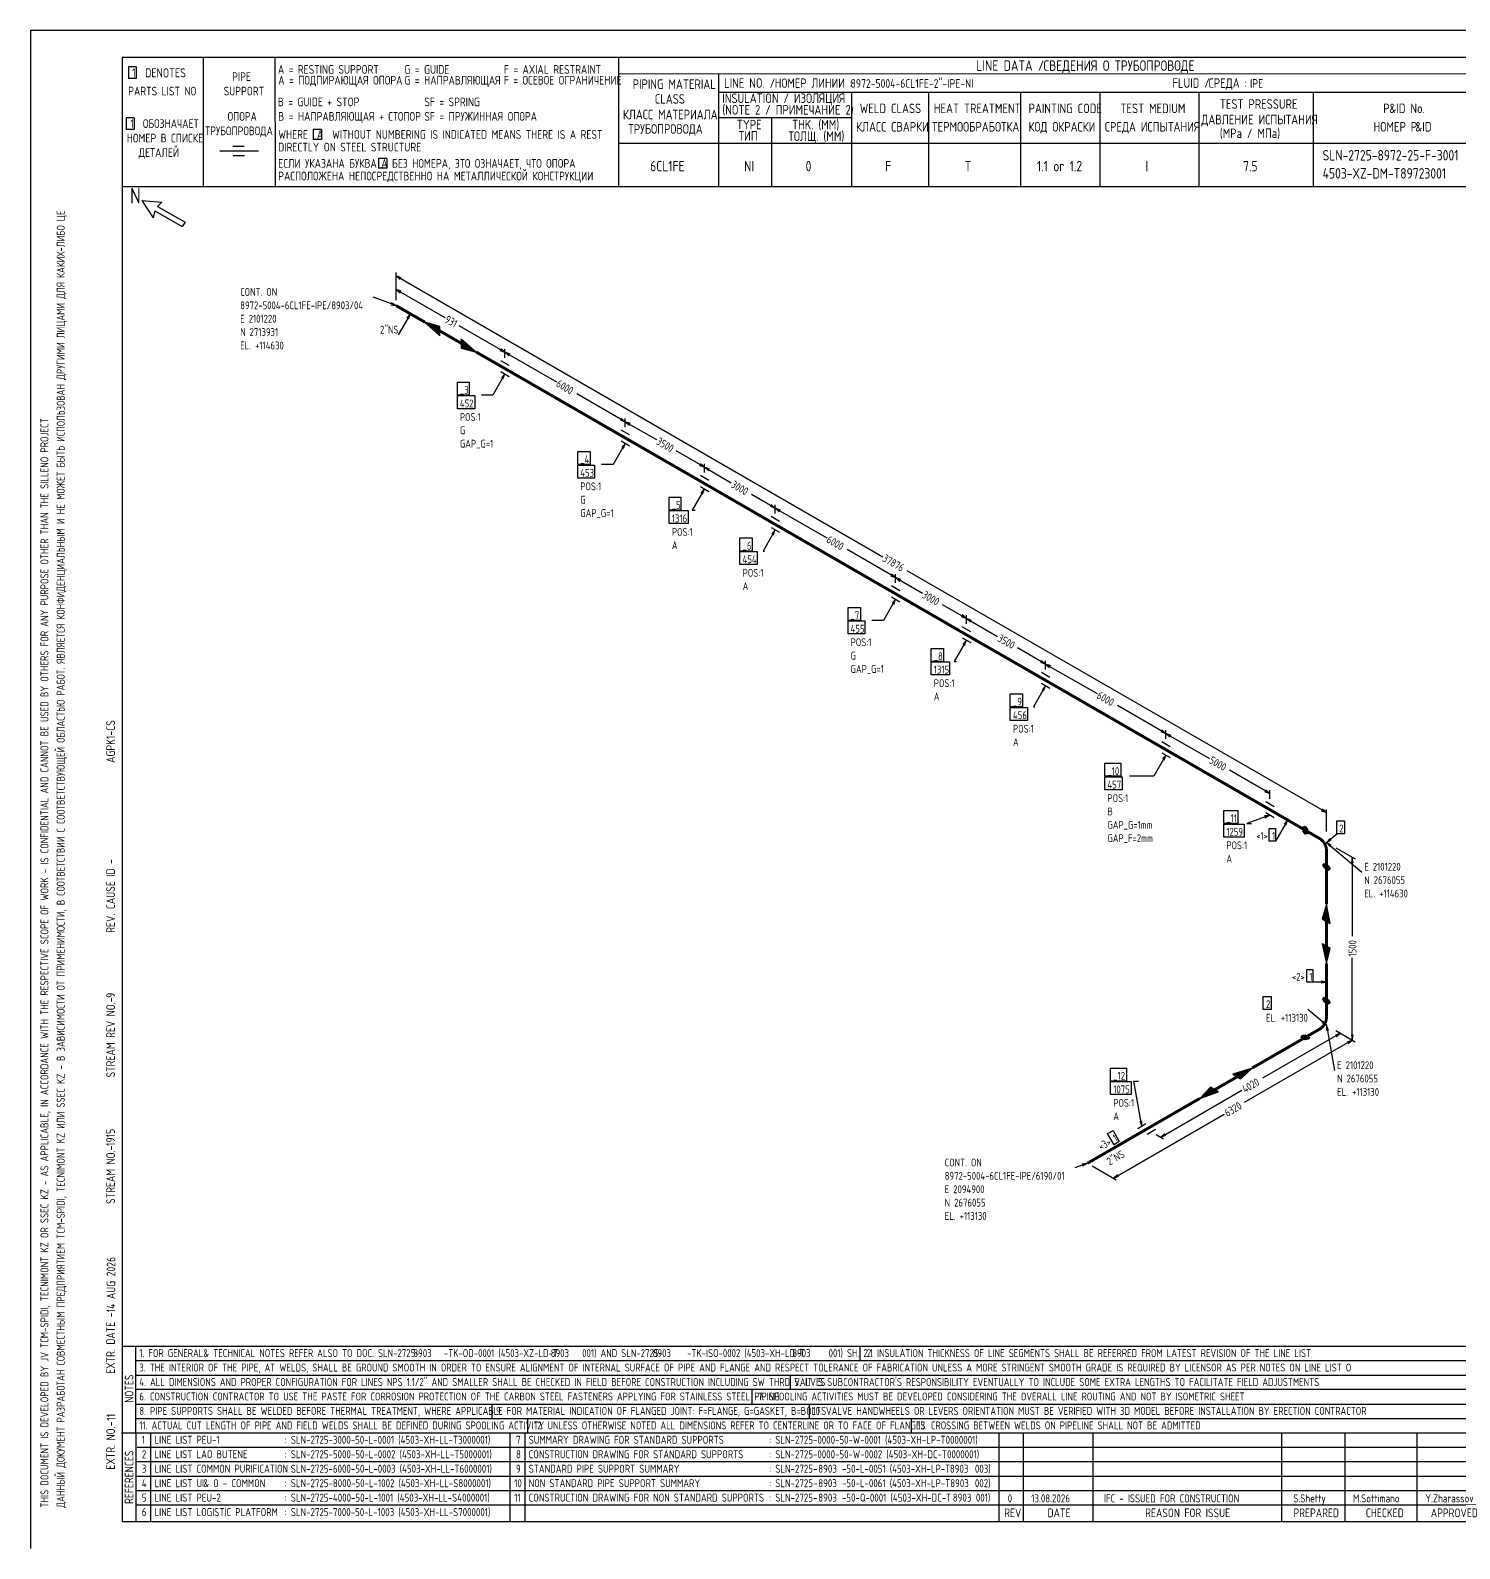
# Model space of a CAD drawing. Extents: x -1005 to 594, y -998 to 420.
# Drawn here: x 0 to 395.3, y 0 to 420 of the extents above; entities that cross this region are included whole.
import ezdxf

# ---------------------------------------------------------------- set-up
doc = ezdxf.new("R2010")
doc.units = 0
doc.styles.add('TTFN17', font='GOST type A')

msp = doc.modelspace()

# ---------------------------------------------------------------- linework, layer by layer
at = {"layer": 'GT_1', "flags": 128}
for points in [[(0, 420), (0, 0)], [(594, 420), (0, 420)], [(589.1, 412.5), (25.4, 412.5)], [(25.4, 412.5), (25.4, 7.5)], [(47.8, 412.5), (47.8, 376.7)], [(67.6, 412.5), (67.7, 376.7)], [(162.7, 412.5), (162.7, 376.7)], [(29.3, 409.9), (27.1, 409.9)], [(27.1, 409.9), (27.1, 406.7)], [(29.3, 409.9), (29.3, 406.7)], [(589.1, 408), (162.7, 407.9)], [(190.3, 407.8), (190.3, 376.7)], [(29.3, 406.7), (27.1, 406.7)], [(190.3, 402.9), (402.7, 402.9)], [(227.1, 402.9), (227.1, 376.7)], [(248.4, 402.9), (248.4, 376.8)], [(273.9, 402.9), (273.9, 376.7)], [(295.8, 402.9), (295.8, 376.7)], [(323.2, 402.9), (323.2, 376.7)], [(354.8, 402.9), (354.8, 376.8)], [(28.7, 395.8), (26.5, 395.8)], [(26.5, 395.8), (26.5, 392.6)], [(28.7, 395.8), (28.7, 392.6)], [(227.1, 395.8), (190.3, 395.8)], [(205, 395.8), (205, 376.7)], [(28.7, 392.6), (26.5, 392.6)], [(80.5, 392.6), (78.2, 392.6)], [(78.2, 392.6), (78.2, 389.8)], [(80.5, 392.6), (80.5, 389.8)], [(63.1, 386.6), (52.4, 386.6)], [(59.1, 387.9), (56, 387.9)], [(80.5, 389.8), (78.2, 389.8)], [(230.2, 388.7), (162.7, 388.7)], [(402.7, 388.7), (226.9, 388.7)], [(59.2, 385.3), (56.1, 385.3)], [(98.6, 384.6), (96.3, 384.6)], [(96.3, 384.6), (96.3, 381.9)], [(98.6, 384.6), (98.6, 381.9)], [(98.6, 381.9), (96.3, 381.9)], [(402.7, 376.7), (25.4, 376.7)], [(30.8, 372.9), (34, 368.1)], [(30.8, 372.9), (36.4, 372.5)], [(34.4, 370.1), (34, 368.1)], [(34.4, 370.1), (42, 365.7)], [(36.4, 372.5), (35.2, 371.3)], [(35.2, 371.3), (42.8, 366.9)], [(42.8, 366.9), (42, 365.7)], [(101.175, 345.35), (101.175, 353)], [(102.6, 351.575), (101.175, 352.1), (102.3, 351.125)], [(101.175, 352.1), (235.8, 274.4)], [(101.175, 345.35), (101.175, 349.25)], [(101.175, 343.85), (94.8, 346.175)], [(99.675, 344.075), (101.175, 343.85), (99.9, 344.6)], [(102.6, 347.825), (101.175, 348.35), (102.3, 347.375)], [(101.175, 348.35), (114.675, 340.55)], [(105.15, 341.6), (101.775, 335.75)], [(104.625, 340.175), (105.15, 341.6), (104.175, 340.475)], [(109.125, 339.275), (113.25, 335.525), (113.25, 338.075), (109.125, 339.275), (113.25, 335.675), (113.25, 338), (109.5, 339.05), (113.25, 335.9), (113.25, 337.775), (109.875, 338.825), (113.25, 336.05), (113.25, 337.625), (110.25, 338.6), (113.25, 336.2), (113.25, 337.475), (110.7, 338.375), (113.25, 336.35), (113.25, 337.325), (111.075, 338.15), (113.25, 336.575), (113.25, 337.1), (111.45, 337.925), (113.25, 336.725), (113.25, 336.95), (111.9, 337.7), (113.25, 336.875)], [(131.25, 330.95), (118.575, 338.3)], [(119.175, 333.425), (119.175, 332.075), (123.3, 331.025), (119.175, 334.625), (119.175, 332.225), (122.925, 331.25), (119.175, 334.55), (119.175, 332.45), (122.475, 331.475), (119.175, 334.325), (119.175, 332.6), (122.1, 331.775), (119.175, 334.175), (119.175, 332.75), (121.725, 331.925), (119.175, 334.025), (119.175, 332.9), (121.275, 332.225), (119.175, 333.875), (119.175, 333.125), (120.975, 332.375), (119.175, 333.65), (119.175, 333.275), (120.525, 332.675), (119.175, 333.5), (119.175, 333.425), (123.3, 331.025)], [(129.825, 331.475), (131.25, 330.95), (130.125, 331.925)], [(131.25, 329.45), (131.25, 331.85)], [(131.25, 329.45), (131.25, 331.85)], [(132.45, 327.275), (130.125, 328.625)], [(132.675, 330.425), (131.25, 330.95), (132.375, 329.975)], [(131.25, 330.95), (145.5, 322.775)], [(131.25, 324.95), (127.875, 319.1), (124.8, 319.1)], [(130.125, 325.625), (132.45, 324.275)], [(130.725, 323.525), (131.25, 324.95), (130.275, 323.825)], [(118.125, 322.7), (121.35, 322.7), (121.35, 319.1), (118.125, 319.1), (118.125, 322.7)], [(164.55, 311.75), (151.125, 319.475)], [(118.125, 318.95), (122.925, 318.95), (122.925, 315.35), (118.125, 315.35), (118.125, 318.95)], [(163.125, 312.275), (164.55, 311.75), (163.425, 312.725)], [(164.55, 310.25), (164.55, 312.65)], [(164.55, 310.25), (164.55, 312.65)], [(165.975, 311.225), (164.55, 311.75), (165.675, 310.775)], [(164.55, 311.75), (173.175, 306.8)], [(165.75, 308.075), (163.425, 309.425)], [(151.425, 303.5), (154.8, 303.5), (154.8, 299.9), (151.425, 299.9), (151.425, 303.5)], [(164.55, 305.75), (161.175, 299.9), (157.95, 299.9)], [(163.425, 306.425), (165.75, 305.075)], [(164.025, 304.325), (164.55, 305.75), (163.575, 304.625)], [(186.45, 299.15), (178.65, 303.65)], [(151.425, 299.75), (156.075, 299.75), (156.075, 296.15), (151.425, 296.15), (151.425, 299.75)], [(185.025, 299.675), (186.45, 299.15), (185.325, 300.125)], [(186.45, 297.65), (186.45, 300.05)], [(186.45, 297.65), (186.45, 300.05)], [(187.875, 298.625), (186.45, 299.15), (187.575, 298.175)], [(186.45, 299.15), (193.875, 294.875)], [(187.65, 295.475), (185.325, 296.825)], [(176.7, 290.9), (179.925, 290.9), (179.925, 287.3), (176.7, 287.3), (176.7, 290.9)], [(186.45, 293.15), (183.075, 287.3), (183.9, 287.3)], [(185.325, 293.825), (187.65, 292.475)], [(185.925, 291.725), (186.45, 293.15), (185.475, 292.025)], [(206.025, 287.825), (199.425, 291.65)], [(176.7, 287.15), (181.95, 287.15), (181.95, 283.55), (176.7, 283.55), (176.7, 287.15)], [(204.6, 288.35), (206.025, 287.825), (204.9, 288.8)], [(206.025, 286.325), (206.025, 288.725)], [(206.025, 286.325), (206.025, 288.725)], [(207.45, 287.3), (206.025, 287.825), (207.15, 286.85)], [(206.025, 287.825), (220.275, 279.65)], [(206.025, 281.825), (202.65, 275.975), (203.025, 275.975)], [(207.225, 284.15), (204.9, 285.5)], [(204.9, 282.5), (207.225, 281.15)], [(205.5, 280.4), (206.025, 281.825), (205.05, 280.7)], [(196.275, 279.575), (199.65, 279.575), (199.65, 275.975), (196.275, 275.975), (196.275, 279.575)], [(196.275, 275.825), (201.075, 275.825), (201.075, 272.225), (196.275, 272.225), (196.275, 275.825)], [(239.325, 268.625), (225.9, 276.35)], [(237.9, 269.15), (239.325, 268.625), (238.2, 269.6)], [(239.325, 267.125), (239.325, 269.525)], [(239.325, 267.125), (239.325, 269.525)], [(358.5, 203.6), (242.55, 270.5)], [(240.525, 264.95), (238.2, 266.3)], [(240.75, 268.1), (239.325, 268.625), (240.45, 267.65)], [(239.325, 268.625), (246.75, 264.35)], [(239.325, 262.625), (235.95, 256.775), (232.725, 256.775)], [(238.2, 263.3), (240.525, 261.95)], [(238.8, 261.2), (239.325, 262.625), (238.35, 261.5)], [(258.9, 257.3), (252.3, 261.125)], [(226.2, 260.375), (229.575, 260.375), (229.575, 256.775), (226.2, 256.775), (226.2, 260.375)], [(226.2, 256.625), (230.85, 256.625), (230.85, 253.025), (226.2, 253.025), (226.2, 256.625)], [(257.475, 257.825), (258.9, 257.3), (257.775, 258.275)], [(258.9, 255.8), (258.9, 258.2)], [(258.9, 255.8), (258.9, 258.2)], [(260.325, 256.775), (258.9, 257.3), (260.025, 256.325)], [(258.9, 257.3), (267.525, 252.35)], [(260.1, 253.625), (257.775, 254.975)], [(249.15, 249.05), (252.525, 249.05), (252.525, 245.45), (249.15, 245.45), (249.15, 249.05)], [(258.9, 251.3), (255.525, 245.45), (256.2, 245.45)], [(257.775, 251.975), (260.1, 250.625)], [(258.375, 249.875), (258.9, 251.3), (257.925, 250.175)], [(280.8, 244.7), (273, 249.2)], [(249.15, 245.3), (254.25, 245.3), (254.25, 241.7), (249.15, 241.7), (249.15, 245.3)], [(279.375, 245.225), (280.8, 244.7), (279.675, 245.675)], [(280.8, 243.2), (280.8, 245.6)], [(280.8, 243.2), (280.8, 245.6)], [(282.225, 244.175), (280.8, 244.7), (281.925, 243.725)], [(280.8, 244.7), (295.05, 236.525)], [(282, 241.025), (279.675, 242.375)], [(271.05, 236.45), (274.425, 236.45), (274.425, 232.85), (271.05, 232.85), (271.05, 236.45)], [(280.8, 238.7), (277.425, 232.85), (277.8, 232.85)], [(279.675, 239.375), (282, 238.025)], [(280.275, 237.275), (280.8, 238.7), (279.825, 237.575)], [(271.05, 232.7), (275.85, 232.7), (275.85, 229.1), (271.05, 229.1), (271.05, 232.7)], [(314.1, 225.5), (300.675, 233.225)], [(312.675, 226.025), (314.1, 225.5), (312.975, 226.475)], [(315.3, 221.825), (312.975, 223.175)], [(314.1, 224), (314.1, 226.4)], [(314.1, 224), (314.1, 226.4)], [(315.525, 224.975), (314.1, 225.5), (315.225, 224.525)], [(314.1, 225.5), (326.1, 218.6)], [(314.1, 219.5), (310.725, 213.65), (303.975, 213.65)], [(312.975, 220.175), (315.3, 218.825)], [(313.575, 218.075), (314.1, 219.5), (313.125, 218.375)], [(297.225, 217.25), (301.575, 217.25), (301.575, 213.65), (297.225, 213.65), (297.225, 217.25)], [(342.825, 208.925), (331.65, 215.375)], [(297.225, 213.5), (302.025, 213.5), (302.025, 209.9), (297.225, 209.9), (297.225, 213.5)], [(341.4, 209.45), (342.825, 208.925), (341.7, 209.9)], [(344.025, 205.25), (341.7, 206.6)], [(342.825, 207.425), (342.825, 209.825)], [(330.075, 204.2), (333.975, 204.2), (333.975, 200.6), (330.075, 200.6), (330.075, 204.2)], [(342.825, 202.925), (336.45, 200.6), (337.8, 200.6)], [(341.55, 202.175), (342.825, 202.925), (341.325, 202.7)], [(341.7, 203.6), (344.025, 202.25)], [(357.075, 204.125), (358.5, 203.6), (357.375, 204.575)], [(358.5, 198.35), (358.5, 204.5)], [(330.075, 200.45), (335.775, 200.45), (335.775, 196.85), (330.075, 196.85), (330.075, 200.45)], [(342.675, 199.25), (344.4, 199.25), (344.4, 195.725), (342.675, 195.725), (342.675, 199.25)], [(347.775, 201.575), (344.4, 195.725)], [(347.25, 200.15), (347.775, 201.575), (346.8, 200.45)], [(353.25, 197.75), (352.65, 197.6), (352.05, 198.425), (352.05, 199.7), (352.65, 199.85), (353.25, 199.025), (353.25, 197.75)], [(352.05, 199.6), (352.832, 199.6)], [(352.05, 199.4), (352.977, 199.4)], [(352.05, 199.2), (353.123, 199.2)], [(352.05, 199), (353.25, 199)], [(352.05, 198.8), (353.25, 198.8)], [(352.05, 198.6), (353.25, 198.6)], [(352.068, 198.4), (353.25, 198.4)], [(352.214, 198.2), (353.25, 198.2)], [(352.359, 198), (353.25, 198)], [(352.505, 197.8), (353.25, 197.8)], [(358.5, 195.35), (361.35, 197.75)], [(361.35, 201.35), (363.525, 201.35), (363.525, 197.75), (361.35, 197.75), (361.35, 201.35)], [(359.475, 196.475), (358.5, 195.35), (359.775, 196.1)], [(359.775, 194.6), (358.5, 195.35), (359.475, 194.225)], [(358.5, 195.35), (368.25, 187.175)], [(361.125, 193.85), (366.45, 190.775)], [(357.9, 188.3), (357.525, 189.125), (357.9, 189.575), (359.1, 188.9), (359.475, 188.075), (359.1, 187.625), (357.9, 188.3)], [(357.582, 189), (358.922, 189)], [(357.587, 189.2), (358.567, 189.2)], [(365.85, 189.725), (365.625, 191.225), (365.4, 189.725)], [(365.625, 191.225), (365.625, 169.4)], [(357.673, 188.8), (359.145, 188.8)], [(357.764, 188.6), (359.236, 188.6)], [(357.855, 188.4), (359.327, 188.4)], [(358.078, 188.2), (359.418, 188.2)], [(358.433, 188), (359.412, 188)], [(358.5, 178.325), (357.3, 174.2), (359.55, 172.925), (358.5, 178.325), (357.45, 174.125), (359.475, 173), (358.5, 177.875), (357.6, 174.05), (359.325, 173.075), (358.5, 177.5), (357.75, 173.975), (359.175, 173.15), (358.5, 176.975), (357.9, 173.825), (359.025, 173.225), (358.5, 176.525), (358.05, 173.75), (358.875, 173.3), (358.5, 176.075), (358.2, 173.675), (358.725, 173.375), (358.5, 175.625), (358.35, 173.6), (358.575, 173.45), (358.5, 175.175), (358.5, 173.525)], [(358.5, 166.625), (357.3, 167.3), (358.5, 161.825), (359.55, 166.025), (357.45, 167.225), (358.5, 162.275), (359.475, 166.1), (357.6, 167.15), (358.5, 162.8), (359.325, 166.175), (357.75, 167.075), (358.5, 163.25), (359.175, 166.25), (357.9, 166.925), (358.5, 163.7), (359.025, 166.325), (358.05, 166.85), (358.5, 164.15), (358.875, 166.4), (358.2, 166.775), (358.5, 164.6), (358.725, 166.475), (358.35, 166.7), (358.5, 165.05), (358.575, 166.55), (358.5, 166.625), (358.5, 161.825)], [(353.025, 160.25), (354.75, 160.25), (354.75, 156.725), (353.025, 156.725), (353.025, 160.25)], [(365.625, 140.675), (365.625, 163.475)], [(358.5, 156.725), (354.75, 156.725)], [(357, 156.5), (358.5, 156.725), (357, 156.95)], [(341.025, 152.75), (343.2, 152.75), (343.2, 149.15), (341.025, 149.15), (341.025, 152.75)], [(357.9, 151.25), (357.525, 152.075), (357.9, 152.525), (359.1, 151.85), (359.475, 151.025), (359.1, 150.575), (357.9, 151.25)], [(357.559, 152), (358.833, 152)], [(357.629, 152.2), (358.478, 152.2)], [(357.65, 151.8), (359.123, 151.8)], [(357.741, 151.6), (359.214, 151.6)], [(357.832, 151.4), (359.305, 151.4)], [(358.5, 144.8), (353.325, 149.15)], [(357.989, 151.2), (359.395, 151.2)], [(358.344, 151), (359.454, 151)], [(358.7, 150.8), (359.287, 150.8)], [(357.225, 145.55), (358.5, 144.8), (357.525, 145.925)], [(359.025, 143.375), (358.5, 144.8), (358.5, 143.3)], [(358.5, 144.8), (360.75, 132.275)], [(361.125, 143.3), (366.45, 140.225)], [(361.125, 143.3), (363.15, 142.1)], [(361.125, 143.3), (366.45, 140.225)], [(365.625, 140.675), (335.775, 123.425)], [(362.4, 142.55), (340.8, 130.1)], [(351.525, 141.425), (351.675, 141.95), (352.65, 142.1), (353.775, 141.425), (353.625, 140.9), (352.65, 140.75), (351.525, 141.425)], [(351.567, 141.4), (353.768, 141.4)], [(351.575, 141.6), (353.483, 141.6)], [(351.632, 141.8), (353.15, 141.8)], [(351.9, 141.2), (353.711, 141.2)], [(352, 142), (352.817, 142)], [(352.233, 141), (353.654, 141)], [(361.275, 141.575), (362.4, 142.55), (360.975, 142.025)], [(364.5, 139.7), (365.625, 140.675), (364.2, 140.15)], [(365.4, 142.175), (365.625, 140.675), (365.85, 142.175)], [(298.8, 132.95), (303.15, 132.95), (303.15, 129.35), (298.8, 129.35), (298.8, 132.95)], [(337.95, 132.95), (332.625, 131.225), (334.8, 129.95), (337.95, 132.95), (332.775, 131.15), (334.725, 130.025), (337.575, 132.725), (332.925, 131.075), (334.575, 130.1), (337.2, 132.5), (333.075, 131), (334.425, 130.175), (336.825, 132.275), (333.225, 130.85), (334.275, 130.25), (336.375, 132.05), (333.375, 130.775), (334.125, 130.325), (336, 131.825), (333.525, 130.7), (333.975, 130.4), (335.625, 131.6), (333.675, 130.625), (333.9, 130.475), (335.175, 131.375), (333.825, 130.55)], [(298.8, 129.2), (304.5, 129.2), (304.5, 125.6), (298.8, 125.6), (298.8, 129.2)], [(307.425, 116.825), (305.175, 129.35), (306.525, 129.35)], [(312.675, 113.825), (335.1, 126.8)], [(327.6, 126.95), (326.4, 127.625), (323.475, 124.55), (328.65, 126.35), (326.55, 127.55), (323.85, 124.775), (328.575, 126.425), (326.7, 127.475), (324.3, 125), (328.425, 126.5), (326.85, 127.4), (324.675, 125.3), (328.275, 126.575), (327, 127.25), (325.05, 125.45), (328.125, 126.65), (327.15, 127.175), (325.5, 125.75), (327.975, 126.725), (327.3, 127.1), (325.8, 125.9), (327.825, 126.8), (327.45, 127.025), (326.25, 126.2), (327.675, 126.875), (327.6, 126.95), (323.475, 124.55)], [(299.55, 102.5), (330.225, 120.2)], [(306.9, 118.25), (307.425, 116.825), (307.425, 118.325)], [(297.975, 114.8), (299.475, 115.7), (301.2, 112.625), (299.775, 111.725), (297.975, 114.8)], [(308.55, 117.5), (306.3, 116.15)], [(308.925, 114.65), (311.175, 116)], [(311.4, 114.575), (313.425, 113.375)], [(313.8, 114.8), (312.675, 113.825), (314.1, 114.35)], [(292.425, 106.625), (288.9, 105.35)], [(291.15, 105.875), (292.425, 106.625), (290.925, 106.4)], [(293.7, 105.875), (300.375, 102.05)], [(300.675, 103.475), (299.55, 102.5), (300.975, 103.025)], [(25.3, 56), (402.7, 56)], [(29.1, 56), (29.2, 7.5)], [(229.4, 56), (229.4, 52)], [(29.1, 52), (402.7, 52)], [(29.1, 48), (402.7, 48)], [(210.2, 48), (210.2, 44)], [(402.7, 44), (29.1, 44)], [(199.6, 44), (199.6, 40)], [(29.2, 40), (402.7, 40)], [(127.6, 40), (127.6, 36)], [(215.4, 40), (215.4, 36)], [(29.1, 36), (402.7, 36)], [(137.5, 36), (137.5, 32)], [(243.6, 36), (243.6, 32)], [(25.2, 32), (402.7, 32)], [(33.2, 32), (33.2, 7.6)], [(132.6, 32), (132.6, 7.6)], [(136.8, 32), (136.8, 7.6)], [(267.9, 32), (267.9, 7.5)], [(274.6, 32), (274.6, 7.5)], [(293.9, 32), (293.9, 7.5)], [(346.1, 32), (346.1, 7.5)], [(363.6, 32), (363.6, 7.5)], [(383.5, 32), (383.5, 7.5)], [(402.7, 28), (29.5, 28)], [(402.7, 24), (29.1, 24)], [(402.7, 20), (29.1, 20)], [(402.7, 16), (29.1, 16)], [(402.7, 12), (29.2, 12)], [(25.4, 7.5), (589.1, 7.5)], [(0, 0), (0, 0)]]:
    msp.add_lwpolyline(points, dxfattribs=at)
at = {"layer": 'GT_1', "const_width": 0.8, "flags": 128}
for points in [[(101.175, 343.85), (109.125, 339.275)], [(113.25, 336.875), (119.175, 333.425)], [(123.3, 331.025), (131.25, 326.45)], [(131.25, 326.45), (164.55, 307.25)], [(164.55, 307.25), (186.45, 294.65)], [(186.45, 294.65), (206.025, 283.325)], [(206.025, 283.325), (239.325, 264.125)], [(239.325, 264.125), (258.9, 252.8)], [(258.9, 252.8), (280.8, 240.2)], [(280.8, 240.2), (314.1, 221)], [(314.1, 221), (342.825, 204.425)], [(342.825, 204.425), (352.65, 198.725)], [(352.65, 198.725), (356.55, 196.475)], [(358.5, 193.1), (358.5, 188.6)], [(358.5, 188.6), (358.5, 178.325)], [(358.5, 173.525), (358.5, 166.625)], [(358.5, 161.825), (358.5, 151.55)], [(358.5, 151.55), (358.5, 147.05)], [(356.55, 143.675), (352.65, 141.425)], [(352.65, 141.425), (337.95, 132.95)], [(333.825, 130.55), (327.6, 126.95)], [(323.475, 124.55), (308.775, 116.075)], [(308.775, 116.075), (292.425, 106.625)]]:
    msp.add_lwpolyline(points, dxfattribs=at)
for points in [[(356.55, 196.475, -0.267786), (358.5, 193.1)], [(358.5, 147.05, -0.268116), (356.55, 143.675)]]:
    msp.add_lwpolyline(points, format="xyb", dxfattribs=at)

# ---------------------------------------------------------------- texts
at = {"layer": 'GT_1', "style": 'TTFN17'}
for s, height, p in [('LINE DATA /', 2.8875, (261.633, 408.8)), ('СВЕДЕНИЯ О ТРУБОПРОВОДЕ', 2.8875, (280.233, 408.8)), (' 1  DENOTES', 2.5025, (26.875, 407)), (' PIPE', 2.4062, (54.561, 406)), ('A = RESTING SUPPORT', 2.40625, (68.461, 408)), ('A = ПОДПИРАЮЩАЯ ОПОРА', 2.40625, (68.561, 405)), ('G = GUIDE', 2.4062, (103.461, 408)), ('G = НАПРАВЛЯЮЩАЯ', 2.40625, (103.461, 405)), ('F = AXIAL RESTRAINT', 2.40625, (130.961, 408)), ('F = ОСЕВОЕ ОГРАНИЧЕНИЕ', 2.40625, (130.961, 405)), ('PARTS LIST NO', 2.40625, (27.061, 402)), ('SUPPORT', 2.4062, (53.461, 402)), ('PIPING MATERIAL', 2.64687, (166.597, 403.8)), ('LINE NO. /', 2.6469, (191.897, 404.1)), ('НОМЕР ЛИНИИ :', 2.59875, (205.89, 404.1)), ('8972-5004-6CL1FE-2"-IPE-NI', 2.40625, (226.861, 404.1)), ('FLUID /', 2.6469, (315.897, 404.1)), ('СРЕДА :', 2.6469, (325.897, 404.1)), ('IPE', 2.4062, (337.361, 404.1)), ('B = GUIDE + STOP', 2.40625, (68.461, 399)), ('SF = SPRING', 2.40625, (108.961, 399)), ('CLASS', 2.6469, (172.697, 399.7)), ('(NOTE 2 / ПРИМЕЧАНИЕ 2)', 2.64687, (191.397, 396.7)), ('INSULATION / ИЗОЛЯЦИЯ', 2.64687, (191.397, 399.9)), ('WELD CLASS', 2.6469, (229.397, 397.1)), ('HEAT TREATMENT', 2.64687, (249.897, 397.1)), ('PAINTING CODE', 2.64687, (276.097, 397.1)), ('TEST MEDIUM', 2.64687, (301.497, 397.1)), ('TEST PRESSURE', 2.64687, (328.997, 398.3)), ('P', 2.647, (374.197, 397.1)), ('&ID No.', 2.6469, (375.908, 397.1)), (' 1  ОБОЗНАЧАЕТ', 2.40625, (26.461, 393)), ('ОПОРА', 2.4062, (54.561, 395)), ('B = НАПРАВЛЯЮЩАЯ + СТОПОР', 2.40625, (68.561, 395)), ('SF = ПРУЖИННАЯ ОПОРА', 2.40625, (108.961, 395)), ('КЛАСС МАТЕРИАЛА', 2.64687, (163.897, 395.4)), ('TYPE', 2.6469, (195.397, 392.6)), ('THK. (MM)', 2.6469, (210.697, 392.6)), ('ДАВЛЕНИЕ ИСПЫТАНИЯ', 2.64687, (323.897, 394)), ('НОМЕР В СПИСКЕ', 2.40625, (26.661, 389)), ('ТРУБОПРОВОДА', 2.40625, (48.361, 391)), ('WHERE  A  WITHOUT NUMBERING IS INDICATED MEANS THERE IS A REST', 2.40625, (68.561, 390)), ('ТРУБОПРОВОДА', 2.64687, (165.397, 391.4)), ('ТИП', 2.6469, (195.897, 389.5)), ('ТОЛЩ. (ММ)', 2.6469, (209.697, 389.4)), ('КЛАСС СВАРКИ', 2.64687, (228.397, 392)), ('ТЕРМООБРАБОТКА', 2.64687, (249.397, 392)), ('КОД ОКРАСКИ', 2.64687, (276.097, 392)), ('СРЕДА ИСПЫТАНИЯ', 2.64687, (297.197, 392)), ('(MPa / МПа)', 2.64687, (328.997, 390.2)), ('НОМЕР P', 2.6469, (371.497, 392)), ('&ID', 2.6469, (383.097, 392)), ('ДЕТАЛЕЙ', 2.4062, (29.961, 385)), ('DIRECTLY ON STEEL STRUCTURE', 2.40625, (68.561, 386.5)), ('SLN-2725-8972-25-F-3001', 2.8875, (357.433, 384)), ('ЕСЛИ УКАЗАНА БУКВА A БЕЗ НОМЕРА, ЭТО ОЗНАЧАЕТ, ЧТО ОПОРА', 2.40625, (68.561, 382)), ('6CL1FE', 2.8875, (171.433, 381)), ('NI', 2.8875, (197.433, 381)), ('0', 2.888, (214.433, 381)), ('F', 2.888, (236.433, 381)), ('T', 2.888, (258.433, 381)), ('1.1 or 1.2', 2.8875, (278.433, 381)), ('I', 2.888, (308.433, 381)), ('7.5', 2.8875, (335.433, 381)), ('РАСПОЛОЖЕНА НЕПОСРЕДСТВЕННО НА МЕТАЛЛИЧЕСКОЙ КОНСТРУКЦИИ', 2.40625, (68.561, 378.5)), ('4503-XZ-DM-T89723001', 2.8875, (357.433, 379)), ('N', 4.331, (27.55, 372.1)), ('CONT. ON', 2.1656, (58.029, 346.55)), ('8972-5004-6CL1FE-IPE/8903/04', 2.16562, (58.029, 342.853)), ('E 2101220', 2.1656, (58.029, 339.155)), ('N 2713931', 2.1656, (58.029, 335.458)), ('2"NS', 2.1656, (96.747, 336.125)), ('EL. +114630', 2.16562, (58.029, 331.76)), ('_3', 2.1656, (118.8, 319.475)), ('452', 2.1656, (118.8, 315.725)), ('POS:1', 2.1656, (118.8, 311.975)), ('G', 2.166, (118.8, 308.278)), ('GAP_G=1', 2.1656, (118.8, 304.58)), ('_4', 2.1656, (152.1, 300.275)), ('453', 2.1656, (152.1, 296.525)), ('POS:1', 2.1656, (152.1, 292.775)), ('G', 2.166, (152.1, 289.078)), ('_5', 2.1656, (177.433, 287.675)), ('GAP_G=1', 2.1656, (152.1, 285.38)), ('1316', 2.1656, (177.433, 283.925)), ('POS:1', 2.1656, (177.433, 280.175)), ('A', 2.166, (177.433, 276.478)), ('_6', 2.1656, (197.008, 276.35)), ('454', 2.1656, (197.008, 272.6)), ('POS:1', 2.1656, (197.008, 268.85)), ('A', 2.166, (197.008, 265.153)), ('_7', 2.1656, (226.875, 257.15)), ('455', 2.1656, (226.875, 253.4)), ('POS:1', 2.1656, (226.875, 249.65)), ('G', 2.166, (226.875, 245.953)), ('_8', 2.1656, (249.883, 245.825)), ('GAP_G=1', 2.1656, (226.875, 242.255)), ('1315', 2.1656, (249.883, 242.075)), ('POS:1', 2.1656, (249.883, 238.325)), ('A', 2.166, (249.883, 234.628)), ('_9', 2.1656, (271.783, 233.225)), ('456', 2.1656, (271.783, 229.475)), ('POS:1', 2.1656, (271.783, 225.725)), ('A', 2.166, (271.783, 222.028)), ('_10', 2.1656, (297.916, 214.025)), ('457', 2.1656, (297.916, 210.275)), ('POS:1', 2.1656, (297.916, 206.525)), ('B', 2.166, (297.916, 202.828)), ('_11', 2.1656, (330.808, 200.975)), ('GAP_G=1mm', 2.1656, (297.916, 199.13)), ('GAP_F=2mm', 2.1656, (297.916, 195.433)), ('1259', 2.1656, (330.808, 197.225)), ('<1>', 2.1656, (339.058, 196.1)), ('1', 2.166, (343.416, 196.1)), ('2', 2.166, (362.05, 198.125)), ('POS:1', 2.1656, (330.808, 193.475)), ('A', 2.166, (330.808, 189.778)), ('E 2101220', 2.1656, (368.95, 187.55)), ('N 2676055', 2.1656, (368.95, 183.853)), ('EL. +114630', 2.16562, (368.95, 180.155)), ('<2>', 2.1656, (348.942, 157.1)), ('1', 2.166, (353.766, 157.1)), ('2', 2.166, (341.759, 149.525)), ('EL. +113130', 2.16562, (341.759, 145.775)), ('E 2101220', 2.1656, (361.45, 132.65)), ('_12', 2.1656, (299.533, 129.725)), ('N 2676055', 2.1656, (361.45, 128.953)), ('1075', 2.1656, (299.533, 125.975)), ('EL. +113130', 2.16562, (361.45, 125.255)), ('POS:1', 2.1656, (299.533, 122.225)), ('A', 2.166, (299.533, 118.528)), ('CONT. ON', 2.1656, (252.907, 105.725)), ('8972-5004-6CL1FE-IPE/6190/01', 2.16562, (252.907, 102.028)), ('E 2094900', 2.1656, (252.907, 98.33)), ('N 2676055', 2.1656, (252.907, 94.632)), ('EL. +113130', 2.16562, (252.907, 90.935)), ('1. FOR GENERAL', 2.18487, (30.128, 53)), ('& TECHNICAL NOTES REFER ALSO TO DOC. SLN-2725-      -TK-OD-0001 (4503-XZ-LD-T      001) AND SLN-2725-      -TK-ISO-0002 (4503-XH-LD-T      001) SH. 2.1', 2.18487, (47.868, 53)), ('8903', 2.1849, (105.928, 53)), ('8903', 2.1849, (143.928, 53)), ('8903', 2.1849, (172.128, 53)), ('8903', 2.1849, (210.728, 53)), ('2. INSULATION THICKNESS OF LINE SEGMENTS SHALL BE REFERRED FROM LATEST REVISION OF THE LINE LIST', 2.18487, (231.328, 53)), ('3. THE INTERIOR OF THE PIPE, AT WELDS, SHALL BE GROUND SMOOTH IN ORDER TO ENSURE ALIGNMENT OF INTERNAL SURFACE OF PIPE AND FLANGE AND RESPECT TOLERANCE OF FABRICATION UNLESS A MORE STRINGENT SMOOTH GRADE IS REQUIRED BY LICENSOR AS PER NOTES ON LINE LIST O', 2.18487, (30.128, 49)), ('4. ALL DIMENSIONS AND PROPER CONFIGURATION FOR LINES NPS 1.1/2" AND SMALLER SHALL BE CHECKED IN FIELD BEFORE CONSTRUCTION INCLUDING SW THRD VALVES', 2.18487, (30.128, 45)), ("5. IT IS SUBCONTRACTOR'S RESPONSIBILITY EVENTUALLY TO INCLUDE SOME EXTRA LENGTHS TO FACILITATE FIELD ADJUSTMENTS", 2.18487, (211.328, 45)), ('6. CONSTRUCTION CONTRACTOR TO USE THE PASTE FOR CORROSION PROTECTION OF THE CARBON STEEL FASTENERS APPLYING FOR STAINLESS STEEL PIPING', 2.18487, (30.128, 41)), ('7. SPOOLING ACTIVITIES MUST BE DEVELOPED CONSIDERING THE OVERALL LINE ROUTING AND NOT BY ISOMETRIC SHEET', 2.18487, (201.328, 41)), ('8. PIPE SUPPORTS SHALL BE WELDED BEFORE THERMAL TREATMENT, WHERE APPLICABLE', 2.18487, (30.128, 37)), ('9. FOR MATERIAL INDICATION OF FLANGED JOINT: F=FLANGE, G=GASKET, B=BOLTS', 2.18487, (128.828, 37)), ('10. VALVE HANDWHEELS OR LEVERS ORIENTATION MUST BE VERIFIED WITH 3D MODEL BEFORE INSTALLATION BY ERECTION CONTRACTOR', 2.18487, (216.328, 37)), ('11. ACTUAL CUT LENGTH OF PIPE AND FIELD WELDS SHALL BE DEFINED DURING SPOOLING ACTIVITY', 2.18487, (30.128, 33)), ('12. UNLESS OTHERWISE NOTED ALL DIMENSIONS REFER TO CENTERLINE OR TO FACE OF FLANGES', 2.18487, (139.328, 33)), ('13. CROSSING BETWEEN WELDS ON PIPELINE SHALL NOT BE ADMITTED', 2.18487, (245.328, 33)), ('1', 2.214, (30.832, 29)), ('LINE LIST PEU-1', 2.21375, (34.332, 29)), (': SLN-2725-3000-50-L-0001 (4503-XH-LL-T3000001)', 2.21375, (70.332, 29)), ('7', 2.214, (134.332, 29)), ('SUMMARY DRAWING FOR STANDARD SUPPORTS', 2.21375, (137.832, 29)), (': SLN-2725-0000-50-W-0001 (4503-XH-LP-T0000001)', 2.21375, (204.332, 29)), ('2', 2.214, (30.832, 25)), ('LINE LIST LAO BUTENE', 2.21375, (34.332, 25)), (': SLN-2725-5000-50-L-0002 (4503-XH-LL-T5000001)', 2.21375, (70.332, 25)), ('8', 2.214, (134.332, 25)), ('CONSTRUCTION DRAWING FOR STANDARD SUPPORTS', 2.21375, (137.832, 25)), (': SLN-2725-0000-50-W-0002 (4503-XH-DC-T0000001)', 2.21375, (204.332, 25)), ('3', 2.214, (30.832, 21)), ('LINE LIST COMMON PURIFICATION', 2.21375, (34.332, 21)), (': SLN-2725-6000-50-L-0003 (4503-XH-LL-T6000001)', 2.21375, (70.332, 21)), ('9', 2.214, (134.332, 21)), ('STANDARD PIPE SUPPORT SUMMARY', 2.21375, (137.832, 21)), (': SLN-2725-      -50-L-0051 (4503-XH-LP-T      003)', 2.21375, (204.332, 21)), ('8903', 2.2138, (217.932, 21)), ('8903', 2.2138, (254.332, 21)), ('4', 2.214, (30.832, 17)), ('LINE LIST UI', 2.21375, (34.332, 17)), ('& O - COMMON', 2.21375, (47.849, 17)), (': SLN-2725-8000-50-L-1002 (4503-XH-LL-S8000001)', 2.21375, (70.332, 17)), ('10', 2.2138, (133.832, 17)), ('NON STANDARD PIPE SUPPORT SUMMARY', 2.21375, (137.832, 17)), (': SLN-2725-      -50-L-0061 (4503-XH-LP-T      002)', 2.21375, (204.332, 17)), ('8903', 2.2138, (217.932, 17)), ('8903', 2.2138, (254.432, 17)), ('5', 2.214, (30.832, 13)), ('LINE LIST PEU-2', 2.21375, (34.332, 13)), (': SLN-2725-4000-50-L-1001 (4503-XH-LL-S4000001)', 2.21375, (70.332, 13)), ('11', 2.2138, (133.832, 13)), ('CONSTRUCTION DRAWING FOR NON STANDARD SUPPORTS', 2.21375, (137.832, 13)), (': SLN-2725-      -50-Q-0001 (4503-XH-DC-T      001)', 2.21375, (204.332, 13)), ('8903', 2.2138, (217.932, 13)), ('8903', 2.2138, (255.132, 13)), ('0', 2.214, (270.332, 12.8)), ('13.08.2026', 2.2138, (276.832, 12.8)), ('IFC - ISSUED FOR CONSTRUCTION', 2.21375, (296.932, 12.8)), ('S.Shetty', 2.2138, (349.332, 12.8)), ('M.Sottimano', 2.21375, (365.832, 12.8)), ('Y.Zharassov', 2.21375, (385.832, 12.8)), ('6', 2.214, (30.832, 9)), ('LINE LIST LOGISTIC PLATFORM', 2.21375, (34.332, 9)), (': SLN-2725-7000-50-L-1003 (4503-XH-LL-S7000001)', 2.21375, (70.332, 9)), ('REV', 2.4062, (269.361, 8.7)), ('DATE', 2.4062, (281.361, 8.7)), ('REASON FOR ISSUE', 2.40625, (308.361, 8.7)), ('PREPARED', 2.4062, (349.361, 8.7)), ('CHECKED', 2.4062, (369.361, 8.7)), ('APPROVED', 2.4062, (387.361, 8.7))]:
    msp.add_text(s, height=height, dxfattribs=at).set_placement(p)
for s, height, rotation, p in [('ДАННЫЙ ДОКУМЕНТ РАЗРАБОТАН СОВМЕСТНЫМ ПРЕДПРИЯТИЕМ TCM-SPIDI, TECNIMONT KZ ИЛИ SSEC KZ - В ЗАВИСИМОСТИ ОТ ПРИМЕНИМОСТИ, В СООТВЕТСТВИИ С СООТВЕТСТВУЮЩЕЙ ОБЛАСТЬЮ РАБОТ. ЯВЛЯЕТСЯ КОНФИДЕНЦИАЛЬНЫМ И НЕ МОЖЕТ БЫТЬ ИСПОЛЬЗОВАН ДРУГИМИ ЛИЦАМИ ДЛЯ КАКИХ-ЛИБО ЦЕ', 2.21375, 90, (9.5, 11.332)), ('931', 2.1656, -30, (114.381, 339.408)), ('6000', 2.1656, -30, (145.194, 321.613)), ('THIS DOCUMENT IS DEVELOPED BY JV TCM-SPIDI, TECNIMONT KZ OR SSEC KZ - AS APPLICABLE, IN ACCORDANCE WITH THE RESPECTIVE SCOPE OF WORK - IS CONFIDENTIAL AND CANNOT BE USED BY OTHERS FOR ANY PURPOSE OTHER THAN THE SILLENO PROJECT', 2.21375, 90, (5, 11.332)), ('3500', 2.1656, -30, (172.928, 305.636)), ('3000', 2.1656, -30, (193.598, 293.712)), ('6000', 2.1656, -30, (219.969, 278.488)), ('37876', 2.1656, -30, (235.485, 273.29)), ('3000', 2.1656, -30, (246.473, 263.187)), ('3500', 2.1656, -30, (267.278, 251.186)), ('6000', 2.1656, -30, (294.744, 235.363)), ('AGPK1-CS', 2.4062, 90, (23.4, 217.361)), ('5000', 2.1656, -30, (325.823, 217.437)), ('REV. CAUSE ID -', 2.40625, 90, (23.4, 170.361)), ('1500', 2.1656, 90, (366.77, 163.785)), ('STREAM REV NO.-', 2.40625, 90, (23.4, 130.361)), ('9', 2.406, 90, (23.4, 152.361)), ('4020', 2.1656, 30, (335.953, 125.976)), ('6320', 2.1656, 30, (331.093, 119.414)), ('1915', 2.4062, 90, (23.4, 111.361)), ('1', 2.166, 30, (300.187, 112.411)), ('STREAM NO.-', 2.40625, 90, (23.4, 95.361)), ('<3>', 2.1656, 30, (296.143, 110.076)), ('2"NS', 2.1656, 30, (298.527, 105.947)), ('14 AUG 2026', 2.40625, 90, (23.5, 65.361)), ('EXTR. DATE -', 2.40625, 90, (23.4, 48.361)), ('NOTES', 2.4062, 90, (28.5, 40.361)), ('EXTR. NO.-', 2.4062, 90, (23.4, 21.861)), ('11', 2.4062, 90, (23.5, 35.361)), ('REFERENCES', 2.4062, 90, (28.5, 12.361))]:
    msp.add_text(s, height=height, rotation=rotation, dxfattribs=at).set_placement(p)

doc.saveas('drawing.dxf')
